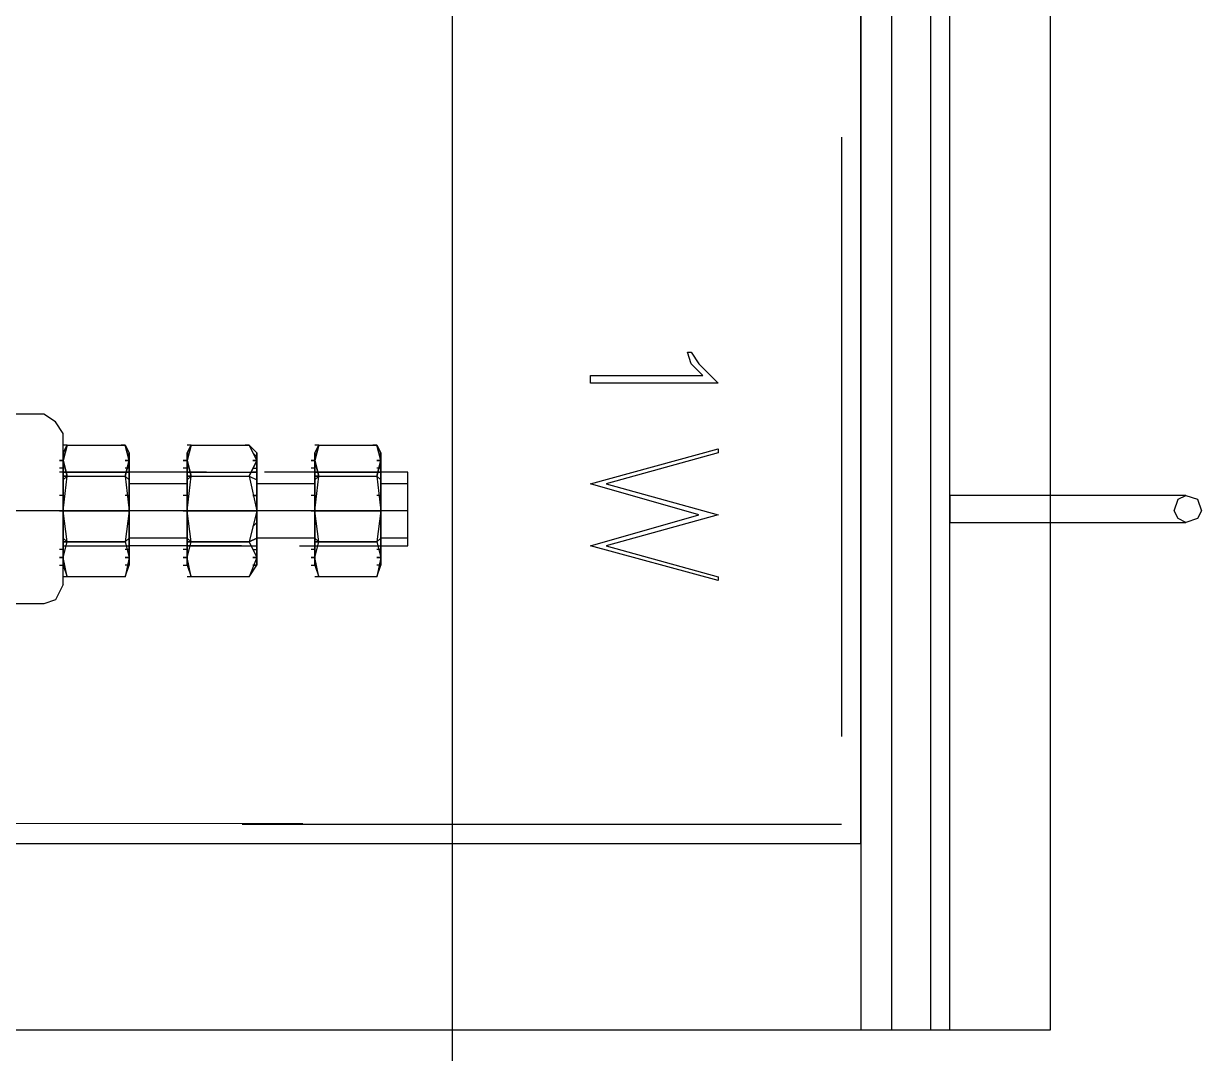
# Model space of a CAD drawing. Header units: metres. Extents: x 532315 to 532639, y 2674519 to 2674914.
# Drawn here: x 532472.6417 to 532472.8383, y 2674737.7067 to 2674737.8786 of the extents above; entities that cross this region are included whole.
import ezdxf

# ---------------------------------------------------------------- set-up
doc = ezdxf.new("R2010")
doc.units = ezdxf.units.M
doc.header["$MEASUREMENT"] = 0
doc.linetypes.add('CENTER2', pattern=[1.125, 0.75, -0.125, 0.125, -0.125])
doc.linetypes.add('PDF_IMPORT', pattern=[1, 0.8, -0.2])
doc.layers.add('IDT', color=7, linetype='Continuous')

# ---------------------------------------------------------------- blocks, each defined once
blk = doc.blocks.new('IDT')
at = {"layer": 'IDT', "color": 7}
blk.add_line((26.60598, 21.66041), (26.60598, 20.86041), dxfattribs=at)
at = {"layer": 'IDT', "color": 0, "lineweight": 25}
for p, q in [((26.73298, 21.45232), (26.50618, 21.45232)), ((26.50618, 21.45232), (26.50618, 21.0685)), ((26.52621, 21.45232), (26.52298, 21.45232)), ((26.52298, 21.45232), (26.52298, 21.0685)), ((26.52621, 21.0685), (26.52621, 21.45232)), ((26.53784, 21.45232), (26.53267, 21.45232)), ((26.53267, 21.45232), (26.53267, 21.0685)), ((26.53784, 21.0685), (26.53784, 21.45232)), ((26.53784, 21.4213), (26.53784, 21.10016)), ((26.53784, 21.4213), (26.75107, 21.4213)), ((26.67095, 21.37801), (26.67224, 21.38059)), ((26.67224, 21.38059), (26.67418, 21.38124)), ((26.67418, 21.38124), (26.68387, 21.38124)), ((26.56161, 21.37672), (26.56161, 21.37736)), ((26.56161, 21.37736), (26.58294, 21.37155)), ((26.58035, 21.37155), (26.56161, 21.37672)), ((26.61796, 21.37349), (26.61861, 21.37672)), ((26.61796, 21.37349), (26.61861, 21.37672)), ((26.61861, 21.37672), (26.61796, 21.37478)), ((26.61861, 21.37672), (26.6283, 21.37672)), ((26.61861, 21.37672), (26.61926, 21.37672)), ((26.62895, 21.37478), (26.6283, 21.37672)), ((26.6283, 21.37672), (26.62895, 21.37349)), ((26.6283, 21.37672), (26.62895, 21.37349)), ((26.6283, 21.37672), (26.62895, 21.37672)), ((26.63864, 21.37349), (26.63993, 21.37672)), ((26.63864, 21.37349), (26.63993, 21.37672)), ((26.63993, 21.37672), (26.63864, 21.37478)), ((26.63993, 21.37672), (26.64962, 21.37672)), ((26.63993, 21.37672), (26.64058, 21.37672)), ((26.65027, 21.37478), (26.64962, 21.37672)), ((26.64962, 21.37672), (26.65027, 21.37349)), ((26.64962, 21.37672), (26.65027, 21.37349)), ((26.64962, 21.37672), (26.65027, 21.37672)), ((26.65996, 21.37349), (26.66061, 21.37672)), ((26.65996, 21.37349), (26.66061, 21.37672)), ((26.66061, 21.37672), (26.65996, 21.37478)), ((26.66061, 21.37672), (26.6703, 21.37672)), ((26.66061, 21.37672), (26.66126, 21.37672)), ((26.67095, 21.37478), (26.6703, 21.37672)), ((26.6703, 21.37672), (26.67095, 21.37349)), ((26.6703, 21.37672), (26.67095, 21.37349)), ((26.6703, 21.37672), (26.67095, 21.37672)), ((26.67095, 21.37801), (26.67095, 21.36896)), ((26.61796, 21.37478), (26.61861, 21.37478)), ((26.61796, 21.37349), (26.61796, 21.37478)), ((26.61796, 21.37478), (26.61796, 21.37349)), ((26.62959, 21.37478), (26.62895, 21.37478)), ((26.62895, 21.37349), (26.62895, 21.37478)), ((26.62895, 21.37478), (26.62895, 21.37349)), ((26.63864, 21.37478), (26.63929, 21.37478)), ((26.63929, 21.37478), (26.63864, 21.37478)), ((26.63864, 21.37349), (26.63864, 21.37478)), ((26.63864, 21.37478), (26.63864, 21.37349)), ((26.65092, 21.37478), (26.65027, 21.37478)), ((26.65027, 21.37349), (26.65027, 21.37478)), ((26.65027, 21.37478), (26.65027, 21.37349)), ((26.65996, 21.37478), (26.66061, 21.37478)), ((26.65996, 21.37349), (26.65996, 21.37478)), ((26.65996, 21.37478), (26.65996, 21.37349)), ((26.67159, 21.37478), (26.67095, 21.37478)), ((26.67095, 21.37349), (26.67095, 21.37478)), ((26.67095, 21.37478), (26.67095, 21.37349)), ((26.61861, 21.3709), (26.61796, 21.37349)), ((26.61861, 21.3709), (26.61796, 21.37349)), ((26.61796, 21.37349), (26.61796, 21.37026)), ((26.61796, 21.37026), (26.61796, 21.37349)), ((26.61861, 21.37349), (26.61796, 21.37349)), ((26.61796, 21.37349), (26.61861, 21.37349)), ((26.62895, 21.37349), (26.6283, 21.3709)), ((26.62895, 21.37349), (26.6283, 21.3709)), ((26.62895, 21.37026), (26.62895, 21.37349)), ((26.62895, 21.37349), (26.62895, 21.37026)), ((26.62959, 21.37349), (26.62895, 21.37349)), ((26.62895, 21.37349), (26.62959, 21.37349)), ((26.63993, 21.3709), (26.63864, 21.37349)), ((26.63993, 21.3709), (26.63864, 21.37349)), ((26.63864, 21.37349), (26.63864, 21.37026)), ((26.63864, 21.37026), (26.63864, 21.37349)), ((26.63929, 21.37349), (26.63864, 21.37349)), ((26.63864, 21.37349), (26.63929, 21.37349)), ((26.65027, 21.37349), (26.64962, 21.3709)), ((26.65027, 21.37349), (26.64962, 21.3709)), ((26.65027, 21.37026), (26.65027, 21.37349)), ((26.65027, 21.37349), (26.65027, 21.37026)), ((26.65092, 21.37349), (26.65027, 21.37349)), ((26.65027, 21.37349), (26.65092, 21.37349)), ((26.66061, 21.3709), (26.65996, 21.37349)), ((26.66061, 21.3709), (26.65996, 21.37349)), ((26.65996, 21.37349), (26.65996, 21.37026)), ((26.65996, 21.37026), (26.65996, 21.37349)), ((26.66061, 21.37349), (26.65996, 21.37349)), ((26.65996, 21.37349), (26.66061, 21.37349)), ((26.67095, 21.37349), (26.6703, 21.3709)), ((26.67095, 21.37349), (26.6703, 21.3709)), ((26.67095, 21.37026), (26.67095, 21.37349)), ((26.67095, 21.37349), (26.67095, 21.37026)), ((26.67159, 21.37349), (26.67095, 21.37349)), ((26.67095, 21.37349), (26.67159, 21.37349)), ((26.56161, 21.36638), (26.58035, 21.37155)), ((26.58294, 21.37155), (26.56484, 21.36638)), ((26.63153, 21.37155), (26.61344, 21.37155)), ((26.61344, 21.37155), (26.61344, 21.35927)), ((26.61796, 21.37219), (26.61861, 21.37219)), ((26.61796, 21.37219), (26.61861, 21.37219)), ((26.61796, 21.3709), (26.61796, 21.37155)), ((26.61796, 21.37155), (26.61796, 21.3709)), ((26.62895, 21.37155), (26.61796, 21.37155)), ((26.61796, 21.36573), (26.61861, 21.3709)), ((26.61796, 21.36573), (26.61861, 21.3709)), ((26.61796, 21.36896), (26.61796, 21.3709)), ((26.61796, 21.3709), (26.61796, 21.36896)), ((26.61796, 21.37026), (26.61861, 21.3709)), ((26.61861, 21.3709), (26.61796, 21.37026)), ((26.6283, 21.3709), (26.61861, 21.3709)), ((26.61861, 21.3709), (26.6283, 21.3709)), ((26.61861, 21.3709), (26.61926, 21.3709)), ((26.61861, 21.3709), (26.61926, 21.3709)), ((26.6283, 21.3709), (26.62895, 21.36573)), ((26.6283, 21.3709), (26.62895, 21.36573)), ((26.6283, 21.3709), (26.62895, 21.37026)), ((26.6283, 21.3709), (26.62895, 21.37026)), ((26.62895, 21.3709), (26.6283, 21.3709)), ((26.6283, 21.3709), (26.62895, 21.3709)), ((26.62895, 21.37219), (26.62959, 21.37219)), ((26.62895, 21.37219), (26.62959, 21.37219)), ((26.62895, 21.37155), (26.62895, 21.3709)), ((26.62895, 21.3709), (26.62895, 21.37155)), ((26.62895, 21.3709), (26.62895, 21.36896)), ((26.62895, 21.36896), (26.62895, 21.3709)), ((26.63929, 21.37219), (26.63864, 21.37219)), ((26.63929, 21.37219), (26.63864, 21.37219)), ((26.63864, 21.3709), (26.63864, 21.37155)), ((26.63864, 21.37155), (26.63864, 21.3709)), ((26.65027, 21.37155), (26.63864, 21.37155)), ((26.63864, 21.36573), (26.63993, 21.3709)), ((26.63864, 21.36573), (26.63993, 21.3709)), ((26.63864, 21.36896), (26.63864, 21.3709)), ((26.63864, 21.3709), (26.63864, 21.36896)), ((26.63864, 21.37026), (26.63993, 21.3709)), ((26.63993, 21.3709), (26.63864, 21.37026)), ((26.64962, 21.3709), (26.63993, 21.3709)), ((26.63993, 21.3709), (26.64962, 21.3709)), ((26.63993, 21.3709), (26.64058, 21.3709)), ((26.63993, 21.3709), (26.64058, 21.3709)), ((26.64122, 21.37155), (26.65996, 21.37155)), ((26.64962, 21.3709), (26.65027, 21.36573)), ((26.64962, 21.3709), (26.65027, 21.36573)), ((26.64962, 21.3709), (26.65027, 21.37026)), ((26.64962, 21.3709), (26.65027, 21.37026)), ((26.65027, 21.3709), (26.64962, 21.3709)), ((26.64962, 21.3709), (26.65027, 21.3709)), ((26.65027, 21.37219), (26.65092, 21.37219)), ((26.65027, 21.37219), (26.65092, 21.37219)), ((26.65027, 21.37155), (26.65027, 21.3709)), ((26.65027, 21.3709), (26.65027, 21.37155)), ((26.65027, 21.3709), (26.65027, 21.36896)), ((26.65027, 21.36896), (26.65027, 21.3709)), ((26.65996, 21.37219), (26.66061, 21.37219)), ((26.65996, 21.37219), (26.66061, 21.37219)), ((26.65996, 21.3709), (26.65996, 21.37155)), ((26.65996, 21.37155), (26.65996, 21.3709)), ((26.67095, 21.37155), (26.65996, 21.37155)), ((26.65996, 21.36573), (26.66061, 21.3709)), ((26.65996, 21.36573), (26.66061, 21.3709)), ((26.65996, 21.36896), (26.65996, 21.3709)), ((26.65996, 21.3709), (26.65996, 21.36896)), ((26.65996, 21.37026), (26.66061, 21.3709)), ((26.66061, 21.3709), (26.65996, 21.37026)), ((26.6703, 21.3709), (26.66061, 21.3709)), ((26.66061, 21.3709), (26.6703, 21.3709)), ((26.66061, 21.3709), (26.66126, 21.3709)), ((26.66061, 21.3709), (26.66126, 21.3709)), ((26.6703, 21.3709), (26.67095, 21.36573)), ((26.6703, 21.3709), (26.67095, 21.36573)), ((26.6703, 21.3709), (26.67095, 21.37026)), ((26.6703, 21.3709), (26.67095, 21.37026)), ((26.67095, 21.3709), (26.6703, 21.3709)), ((26.6703, 21.3709), (26.67095, 21.3709)), ((26.67095, 21.37219), (26.67159, 21.37219)), ((26.67095, 21.37219), (26.67159, 21.37219)), ((26.67095, 21.37155), (26.67095, 21.3709)), ((26.67095, 21.3709), (26.67095, 21.37155)), ((26.67095, 21.3709), (26.67095, 21.36896)), ((26.67095, 21.36896), (26.67095, 21.3709)), ((26.61344, 21.37026), (26.61796, 21.37026)), ((26.61796, 21.37026), (26.61796, 21.36573)), ((26.61796, 21.36573), (26.61796, 21.37026)), ((26.61796, 21.36573), (26.61796, 21.36896)), ((26.61796, 21.36896), (26.61796, 21.36573)), ((26.62895, 21.36573), (26.62895, 21.37026)), ((26.62895, 21.37026), (26.62895, 21.36573)), ((26.62895, 21.37026), (26.63864, 21.37026)), ((26.62895, 21.36896), (26.62895, 21.36573)), ((26.62895, 21.36573), (26.62895, 21.36896)), ((26.63864, 21.37026), (26.63864, 21.36573)), ((26.63864, 21.36573), (26.63864, 21.37026)), ((26.63864, 21.36573), (26.63864, 21.36896)), ((26.63864, 21.36896), (26.63864, 21.36573)), ((26.65027, 21.36573), (26.65027, 21.37026)), ((26.65027, 21.37026), (26.65027, 21.36573)), ((26.65027, 21.37026), (26.65996, 21.37026)), ((26.65027, 21.36896), (26.65027, 21.36573)), ((26.65027, 21.36573), (26.65027, 21.36896)), ((26.65996, 21.37026), (26.65996, 21.36573)), ((26.65996, 21.36573), (26.65996, 21.37026)), ((26.65996, 21.36573), (26.65996, 21.36896)), ((26.65996, 21.36896), (26.65996, 21.36573)), ((26.67095, 21.36573), (26.67095, 21.37026)), ((26.67095, 21.37026), (26.67095, 21.36573)), ((26.67095, 21.36896), (26.67095, 21.36573)), ((26.67095, 21.36573), (26.67095, 21.36896)), ((26.48098, 21.36573), (26.48162, 21.36702)), ((26.48162, 21.36702), (26.48356, 21.36767)), ((26.52298, 21.36767), (26.48356, 21.36767)), ((26.48356, 21.36767), (26.48486, 21.36702)), ((26.48486, 21.36702), (26.4855, 21.36573)), ((26.52298, 21.36315), (26.52298, 21.36767)), ((26.61796, 21.36832), (26.61796, 21.36767)), ((26.61796, 21.36767), (26.61796, 21.36832)), ((26.62895, 21.36832), (26.62895, 21.36767)), ((26.62895, 21.36832), (26.62895, 21.36767)), ((26.63929, 21.36832), (26.63864, 21.36767)), ((26.63864, 21.36767), (26.63929, 21.36832)), ((26.65027, 21.36832), (26.65027, 21.36767)), ((26.65027, 21.36832), (26.65027, 21.36767)), ((26.65996, 21.36832), (26.65996, 21.36767)), ((26.65996, 21.36767), (26.65996, 21.36832)), ((26.67095, 21.36832), (26.67095, 21.36767)), ((26.67095, 21.36832), (26.67095, 21.36767)), ((26.48162, 21.36379), (26.48098, 21.36573)), ((26.4855, 21.36573), (26.48486, 21.36379)), ((26.58035, 21.36121), (26.56161, 21.36638)), ((26.56484, 21.36638), (26.58294, 21.36121)), ((26.61861, 21.35992), (26.61796, 21.36573)), ((26.61861, 21.35992), (26.61796, 21.36573)), ((26.61796, 21.36573), (26.61796, 21.36056)), ((26.61796, 21.36056), (26.61796, 21.36573)), ((26.61796, 21.3625), (26.61796, 21.36573)), ((26.61796, 21.36573), (26.61796, 21.3625)), ((26.61796, 21.36573), (26.62895, 21.36573)), ((26.62895, 21.36573), (26.61796, 21.36573)), ((26.61796, 21.36573), (26.61861, 21.36573)), ((26.62895, 21.36573), (26.6283, 21.35992)), ((26.62895, 21.36573), (26.6283, 21.35992)), ((26.62895, 21.36573), (26.62895, 21.36056)), ((26.62895, 21.36056), (26.62895, 21.36573)), ((26.62895, 21.36573), (26.62895, 21.3625)), ((26.62895, 21.3625), (26.62895, 21.36573)), ((26.62959, 21.36573), (26.62895, 21.36573)), ((26.62895, 21.36573), (26.62959, 21.36573)), ((26.63993, 21.35992), (26.63864, 21.36573)), ((26.63993, 21.35992), (26.63864, 21.36573)), ((26.63864, 21.36573), (26.63864, 21.36056)), ((26.63864, 21.36056), (26.63864, 21.36573)), ((26.63864, 21.3625), (26.63864, 21.36573)), ((26.63864, 21.36573), (26.63864, 21.3625)), ((26.63864, 21.36573), (26.65027, 21.36573)), ((26.65027, 21.36573), (26.63864, 21.36573)), ((26.63864, 21.36573), (26.63929, 21.36573)), ((26.65027, 21.36573), (26.64962, 21.35992)), ((26.65027, 21.36573), (26.64962, 21.35992)), ((26.65027, 21.36573), (26.65027, 21.36056)), ((26.65027, 21.36056), (26.65027, 21.36573)), ((26.65027, 21.36573), (26.65027, 21.3625)), ((26.65027, 21.3625), (26.65027, 21.36573)), ((26.65092, 21.36573), (26.65027, 21.36573)), ((26.65027, 21.36573), (26.65092, 21.36573)), ((26.66061, 21.35992), (26.65996, 21.36573)), ((26.66061, 21.35992), (26.65996, 21.36573)), ((26.65996, 21.36573), (26.65996, 21.36056)), ((26.65996, 21.36056), (26.65996, 21.36573)), ((26.65996, 21.3625), (26.65996, 21.36573)), ((26.65996, 21.36573), (26.65996, 21.3625)), ((26.65996, 21.36573), (26.67095, 21.36573)), ((26.67095, 21.36573), (26.65996, 21.36573)), ((26.65996, 21.36573), (26.66061, 21.36573)), ((26.67095, 21.36573), (26.6703, 21.35992)), ((26.67095, 21.36573), (26.6703, 21.35992)), ((26.67095, 21.36573), (26.67095, 21.36056)), ((26.67095, 21.36056), (26.67095, 21.36573)), ((26.67095, 21.36573), (26.67095, 21.3625)), ((26.67095, 21.3625), (26.67095, 21.36573)), ((26.67159, 21.36573), (26.67095, 21.36573)), ((26.67095, 21.36573), (26.67159, 21.36573)), ((26.48356, 21.36315), (26.48162, 21.36379)), ((26.48486, 21.36379), (26.48356, 21.36315)), ((26.48356, 21.36315), (26.52298, 21.36315)), ((26.61796, 21.36315), (26.61861, 21.36315)), ((26.62895, 21.36315), (26.62959, 21.36315)), ((26.62895, 21.36315), (26.62959, 21.36315)), ((26.63929, 21.36315), (26.63864, 21.36315)), ((26.63864, 21.36315), (26.63929, 21.36315)), ((26.65027, 21.36315), (26.65092, 21.36315)), ((26.65027, 21.36315), (26.65092, 21.36315)), ((26.65996, 21.36315), (26.66061, 21.36315)), ((26.67095, 21.36315), (26.67159, 21.36315)), ((26.67095, 21.36315), (26.67159, 21.36315)), ((26.58294, 21.36121), (26.56161, 21.35539)), ((26.56161, 21.35604), (26.58035, 21.36121)), ((26.61344, 21.36121), (26.61796, 21.36121)), ((26.61796, 21.35992), (26.61796, 21.3625)), ((26.61796, 21.3625), (26.61796, 21.35992)), ((26.62895, 21.3625), (26.62895, 21.35992)), ((26.62895, 21.35992), (26.62895, 21.3625)), ((26.62895, 21.36121), (26.63864, 21.36121)), ((26.63864, 21.35992), (26.63864, 21.3625)), ((26.63864, 21.3625), (26.63864, 21.35992)), ((26.65027, 21.3625), (26.65027, 21.35992)), ((26.65027, 21.35992), (26.65027, 21.3625)), ((26.65027, 21.36121), (26.65996, 21.36121)), ((26.65996, 21.35992), (26.65996, 21.3625)), ((26.65996, 21.3625), (26.65996, 21.35992)), ((26.67095, 21.3625), (26.67095, 21.35992)), ((26.67095, 21.35992), (26.67095, 21.3625)), ((26.67095, 21.36186), (26.67095, 21.35281)), ((26.61344, 21.35927), (26.63735, 21.35927)), ((26.61796, 21.36056), (26.61796, 21.35733)), ((26.61796, 21.35733), (26.61796, 21.36056)), ((26.61861, 21.35992), (26.61796, 21.36056)), ((26.61861, 21.35992), (26.61796, 21.36056)), ((26.61796, 21.35733), (26.61861, 21.35992)), ((26.61861, 21.35992), (26.61796, 21.35733)), ((26.61796, 21.35927), (26.61796, 21.35992)), ((26.61796, 21.35992), (26.61796, 21.35927)), ((26.62895, 21.35927), (26.61796, 21.35927)), ((26.61796, 21.35927), (26.61861, 21.35927)), ((26.6283, 21.35992), (26.61861, 21.35992)), ((26.6283, 21.35992), (26.61861, 21.35992)), ((26.61926, 21.35992), (26.61861, 21.35992)), ((26.6283, 21.35992), (26.62895, 21.36056)), ((26.6283, 21.35992), (26.62895, 21.36056)), ((26.6283, 21.35992), (26.62895, 21.35733)), ((26.62895, 21.35733), (26.6283, 21.35992)), ((26.62895, 21.35992), (26.6283, 21.35992)), ((26.6283, 21.35992), (26.62895, 21.35992)), ((26.62895, 21.36056), (26.62895, 21.35733)), ((26.62895, 21.35733), (26.62895, 21.36056)), ((26.62895, 21.35992), (26.62895, 21.35927)), ((26.62895, 21.35927), (26.62895, 21.35992)), ((26.62895, 21.35927), (26.62959, 21.35927)), ((26.63864, 21.36056), (26.63864, 21.35733)), ((26.63864, 21.35733), (26.63864, 21.36056)), ((26.63993, 21.35992), (26.63864, 21.36056)), ((26.63993, 21.35992), (26.63864, 21.36056)), ((26.63864, 21.35733), (26.63993, 21.35992)), ((26.63993, 21.35992), (26.63864, 21.35733)), ((26.63864, 21.35927), (26.63864, 21.35992)), ((26.63864, 21.35992), (26.63864, 21.35927)), ((26.65027, 21.35927), (26.63864, 21.35927)), ((26.63864, 21.35927), (26.63929, 21.35927)), ((26.64962, 21.35992), (26.63993, 21.35992)), ((26.64962, 21.35992), (26.63993, 21.35992)), ((26.64058, 21.35992), (26.63993, 21.35992)), ((26.64704, 21.35927), (26.67095, 21.35927)), ((26.64962, 21.35992), (26.65027, 21.36056)), ((26.64962, 21.35992), (26.65027, 21.36056)), ((26.64962, 21.35992), (26.65027, 21.35733)), ((26.65027, 21.35733), (26.64962, 21.35992)), ((26.65027, 21.35992), (26.64962, 21.35992)), ((26.64962, 21.35992), (26.65027, 21.35992)), ((26.65027, 21.36056), (26.65027, 21.35733)), ((26.65027, 21.35733), (26.65027, 21.36056)), ((26.65027, 21.35992), (26.65027, 21.35927)), ((26.65027, 21.35927), (26.65027, 21.35992)), ((26.65027, 21.35927), (26.65092, 21.35927)), ((26.65996, 21.36056), (26.65996, 21.35733)), ((26.65996, 21.35733), (26.65996, 21.36056)), ((26.66061, 21.35992), (26.65996, 21.36056)), ((26.66061, 21.35992), (26.65996, 21.36056)), ((26.65996, 21.35733), (26.66061, 21.35992)), ((26.66061, 21.35992), (26.65996, 21.35733)), ((26.65996, 21.35927), (26.65996, 21.35992)), ((26.65996, 21.35992), (26.65996, 21.35927)), ((26.67095, 21.35927), (26.65996, 21.35927)), ((26.65996, 21.35927), (26.66061, 21.35927)), ((26.6703, 21.35992), (26.66061, 21.35992)), ((26.6703, 21.35992), (26.66061, 21.35992)), ((26.66126, 21.35992), (26.66061, 21.35992)), ((26.6703, 21.35992), (26.67095, 21.36056)), ((26.6703, 21.35992), (26.67095, 21.36056)), ((26.6703, 21.35992), (26.67095, 21.35733)), ((26.67095, 21.35733), (26.6703, 21.35992)), ((26.67095, 21.35992), (26.6703, 21.35992)), ((26.6703, 21.35992), (26.67095, 21.35992)), ((26.67095, 21.36056), (26.67095, 21.35733)), ((26.67095, 21.35733), (26.67095, 21.36056)), ((26.67095, 21.35992), (26.67095, 21.35927)), ((26.67095, 21.35927), (26.67095, 21.35992)), ((26.67095, 21.35927), (26.67159, 21.35927)), ((26.61796, 21.35862), (26.61861, 21.35862)), ((26.61796, 21.35862), (26.61861, 21.35862)), ((26.61861, 21.35475), (26.61796, 21.35733)), ((26.61796, 21.35733), (26.61861, 21.35475)), ((26.61796, 21.35733), (26.61796, 21.35604)), ((26.61796, 21.35604), (26.61796, 21.35733)), ((26.61861, 21.35733), (26.61796, 21.35733)), ((26.61796, 21.35733), (26.61861, 21.35733)), ((26.61796, 21.35604), (26.61796, 21.35669)), ((26.61796, 21.35604), (26.61796, 21.35669)), ((26.62895, 21.35733), (26.6283, 21.35475)), ((26.6283, 21.35475), (26.62895, 21.35733)), ((26.62895, 21.35862), (26.62959, 21.35862)), ((26.62895, 21.35862), (26.62959, 21.35862)), ((26.62895, 21.35733), (26.62895, 21.35604)), ((26.62895, 21.35604), (26.62895, 21.35733)), ((26.62959, 21.35733), (26.62895, 21.35733)), ((26.62895, 21.35733), (26.62959, 21.35733)), ((26.62895, 21.35669), (26.62895, 21.35604)), ((26.62895, 21.35604), (26.62895, 21.35669)), ((26.63929, 21.35862), (26.63864, 21.35862)), ((26.63929, 21.35862), (26.63864, 21.35862)), ((26.63993, 21.35475), (26.63864, 21.35733)), ((26.63864, 21.35733), (26.63993, 21.35475)), ((26.63864, 21.35733), (26.63864, 21.35604)), ((26.63864, 21.35604), (26.63864, 21.35733)), ((26.63929, 21.35733), (26.63864, 21.35733)), ((26.63864, 21.35733), (26.63929, 21.35733)), ((26.63864, 21.35669), (26.63929, 21.35604)), ((26.63929, 21.35604), (26.63864, 21.35669)), ((26.65027, 21.35733), (26.64962, 21.35475)), ((26.64962, 21.35475), (26.65027, 21.35733)), ((26.65027, 21.35862), (26.65092, 21.35862)), ((26.65027, 21.35862), (26.65092, 21.35862)), ((26.65027, 21.35733), (26.65027, 21.35604)), ((26.65027, 21.35604), (26.65027, 21.35733)), ((26.65092, 21.35733), (26.65027, 21.35733)), ((26.65027, 21.35733), (26.65092, 21.35733)), ((26.65027, 21.35669), (26.65027, 21.35604)), ((26.65027, 21.35604), (26.65027, 21.35669)), ((26.65996, 21.35862), (26.66061, 21.35862)), ((26.65996, 21.35862), (26.66061, 21.35862)), ((26.66061, 21.35475), (26.65996, 21.35733)), ((26.65996, 21.35733), (26.66061, 21.35475)), ((26.65996, 21.35733), (26.65996, 21.35604)), ((26.65996, 21.35604), (26.65996, 21.35733)), ((26.66061, 21.35733), (26.65996, 21.35733)), ((26.65996, 21.35733), (26.66061, 21.35733)), ((26.65996, 21.35604), (26.65996, 21.35669)), ((26.65996, 21.35604), (26.65996, 21.35669)), ((26.67095, 21.35733), (26.6703, 21.35475)), ((26.6703, 21.35475), (26.67095, 21.35733)), ((26.67095, 21.35862), (26.67159, 21.35862)), ((26.67095, 21.35862), (26.67159, 21.35862)), ((26.67095, 21.35733), (26.67095, 21.35604)), ((26.67095, 21.35604), (26.67095, 21.35733)), ((26.67159, 21.35733), (26.67095, 21.35733)), ((26.67095, 21.35733), (26.67159, 21.35733)), ((26.67095, 21.35669), (26.67095, 21.35604)), ((26.67095, 21.35604), (26.67095, 21.35669)), ((26.56161, 21.35539), (26.56161, 21.35604)), ((26.61861, 21.35475), (26.61796, 21.35604)), ((26.6283, 21.35475), (26.61861, 21.35475)), ((26.61861, 21.35475), (26.61926, 21.35475)), ((26.62895, 21.35604), (26.6283, 21.35475)), ((26.6283, 21.35475), (26.62895, 21.35475)), ((26.63993, 21.35475), (26.63864, 21.35604)), ((26.64962, 21.35475), (26.63993, 21.35475)), ((26.63993, 21.35475), (26.64058, 21.35475)), ((26.65027, 21.35604), (26.64962, 21.35475)), ((26.64962, 21.35475), (26.65027, 21.35475)), ((26.66061, 21.35475), (26.65996, 21.35604)), ((26.6703, 21.35475), (26.66061, 21.35475)), ((26.66061, 21.35475), (26.66126, 21.35475)), ((26.67095, 21.35604), (26.6703, 21.35475)), ((26.6703, 21.35475), (26.67095, 21.35475)), ((26.67095, 21.35281), (26.67224, 21.35087)), ((26.67224, 21.35087), (26.67418, 21.34958)), ((26.67418, 21.34958), (26.68387, 21.34958)), ((26.56484, 21.34118), (26.56161, 21.34441)), ((26.56161, 21.34441), (26.58294, 21.34441)), ((26.58294, 21.34312), (26.5642, 21.34312)), ((26.5642, 21.34312), (26.56614, 21.34118)), ((26.58294, 21.34441), (26.58294, 21.34312)), ((26.56614, 21.33924), (26.56484, 21.34118)), ((26.56614, 21.34118), (26.56678, 21.33924)), ((26.56678, 21.33924), (26.56614, 21.33924))]:
    blk.add_line(p, q, dxfattribs=at)
at = {"layer": 'IDT', "color": 0, "linetype": 'PDF_IMPORT', "lineweight": 25, "ltscale": 0.031667}
blk.add_line((26.54107, 21.10339), (26.54107, 21.41807), dxfattribs=at)
at = {"layer": 'IDT', "color": 0, "linetype": 'PDF_IMPORT', "lineweight": 25, "ltscale": 0.033333}
blk.add_line((26.54107, 21.41807), (26.75107, 21.41807), dxfattribs=at)
at = {"layer": 'IDT', "color": 253, "linetype": 'CENTER2', "lineweight": 5, "ltscale": 0.5}
blk.add_line((26.63098, 21.41791), (27.33098, 21.41791), dxfattribs=at)
at = {"layer": 'IDT', "color": 0, "linetype": 'PDF_IMPORT', "lineweight": 25, "ltscale": 0.148333}
blk.add_line((26.61344, 21.36573), (26.8383, 21.36573), dxfattribs=at)

msp = doc.modelspace()

# ---------------------------------------------------------------- block references
at = {"layer": 'IDT', "color": 8, "rotation": 180}
msp.add_blockref('IDT', (532499.31928, 2674759.16297), dxfattribs=at)

doc.saveas('drawing.dxf')
